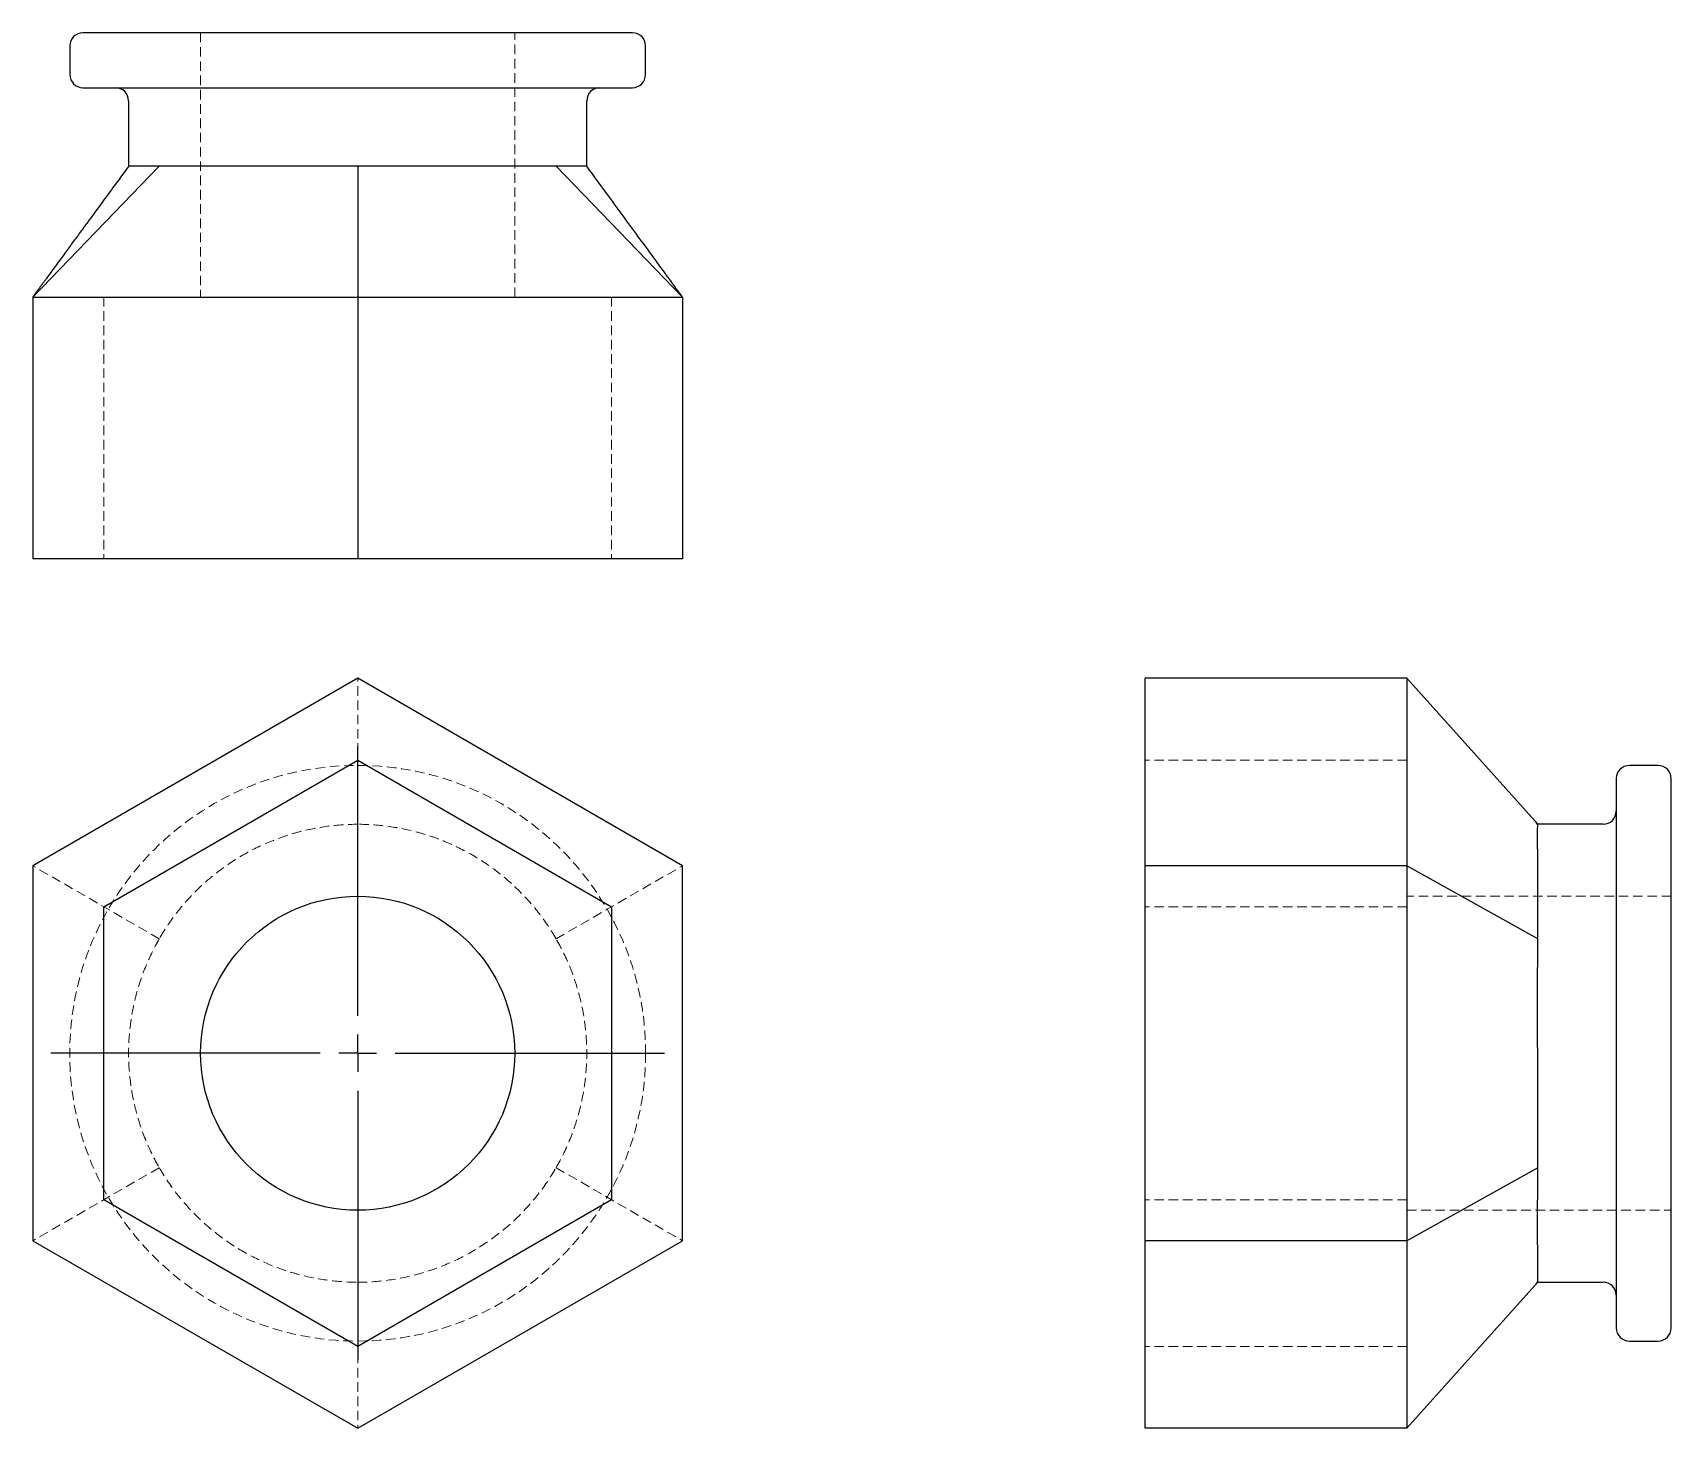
# Model space of a CAD drawing. Header units: millimetres. Extents: x 40 to 258, y 7 to 193.
import ezdxf

# ---------------------------------------------------------------- set-up
doc = ezdxf.new("R2010")
doc.units = ezdxf.units.MM
doc.linetypes.add('HIDDEN', pattern=[1.905, 1.27, -0.635])
doc.layers.add('10', color=7, linetype='Continuous')

# ---------------------------------------------------------------- blocks, each defined once
blk = doc.blocks.new('SW_CENTERMARKSYMBOL_0')
at = {"layer": '10', "color": 0}
for p, q in [((0, 5), (0, 40.88)), ((0, 0), (0, 2.5)), ((-5, 0), (-40.88, 0)), ((0, 0), (-2.5, 0)), ((0, 0), (0, -2.5)), ((0, 0), (2.5, 0)), ((5, 0), (40.88, 0)), ((0, -5), (0, -40.88))]:
    blk.add_line(p, q, dxfattribs=at)

msp = doc.modelspace()

# ---------------------------------------------------------------- linework, layer by layer
at = {"color": 7, "linetype": 'Continuous', "lineweight": 25}
for p, q in [((119.63, 193.06), (46.37, 193.06)), ((44.62, 191.32), (44.62, 187.48)), ((121.38, 187.48), (121.38, 191.32)), ((46.37, 185.74), (119.63, 185.74)), ((52.47, 183.99), (52.47, 175.27)), ((113.53, 175.27), (113.53, 183.99)), ((56.56, 175.27), (39.7, 157.83)), ((83, 175.27), (83, 157.83)), ((109.44, 175.27), (126.3, 157.83)), ((39.7, 157.83), (83, 157.83)), ((39.7, 157.83), (39.7, 122.94)), ((83, 157.83), (126.3, 157.83)), ((83, 157.83), (83, 122.94)), ((126.3, 157.83), (126.3, 122.94)), ((83, 122.94), (39.7, 122.94)), ((126.3, 122.94), (83, 122.94)), ((83, 107), (39.7, 82)), ((126.3, 82), (83, 107)), ((187.94, 82), (187.94, 107)), ((222.83, 107), (187.94, 107)), ((222.83, 107), (222.83, 82)), ((240.27, 87.53), (222.83, 107)), ((49.16, 76.54), (83, 96.08)), ((83, 96.08), (116.84, 76.54)), ((256.32, 95.38), (252.48, 95.38)), ((250.74, 93.63), (250.74, 57)), ((258.06, 57), (258.06, 93.63)), ((240.28, 87.47), (240.06, 87.76)), ((240.28, 87.48), (240.06, 87.76)), ((248.99, 87.53), (240.27, 87.53)), ((39.7, 82), (39.7, 32)), ((126.3, 32), (126.3, 82)), ((222.83, 82), (187.94, 82)), ((187.94, 32), (187.94, 82)), ((222.83, 82), (222.83, 32)), ((240.27, 72.26), (222.83, 82)), ((49.16, 37.46), (49.16, 76.54)), ((116.84, 76.54), (116.84, 37.46)), ((250.74, 57), (250.74, 20.37)), ((258.06, 20.37), (258.06, 57)), ((240.27, 41.74), (222.83, 32)), ((83, 17.92), (49.16, 37.46)), ((116.84, 37.46), (83, 17.92)), ((39.7, 32), (83, 7)), ((83, 7), (126.3, 32)), ((187.94, 7), (187.94, 32)), ((222.83, 32), (187.94, 32)), ((222.83, 32), (222.83, 7)), ((240.27, 26.47), (222.83, 7)), ((240.06, 26.24), (240.28, 26.52)), ((240.27, 26.47), (248.99, 26.47)), ((252.48, 18.62), (256.32, 18.62)), ((222.83, 7), (187.94, 7))]:
    msp.add_line(p, q, dxfattribs=at)
at = {"color": 7, "linetype": 'HIDDEN', "lineweight": 18}
for p, q in [((62.07, 193.06), (62.07, 157.83)), ((103.93, 157.83), (103.93, 193.06)), ((49.16, 157.83), (49.16, 122.94)), ((116.84, 157.83), (116.84, 122.94)), ((83, 87.53), (83, 107)), ((222.83, 96.08), (187.94, 96.08)), ((56.56, 72.26), (39.7, 82)), ((109.44, 72.26), (126.3, 82)), ((222.83, 76.54), (187.94, 76.54)), ((258.06, 77.93), (222.83, 77.93)), ((56.56, 41.74), (39.7, 32)), ((109.44, 41.74), (126.3, 32)), ((222.83, 37.46), (187.94, 37.46)), ((222.83, 36.07), (258.06, 36.07)), ((83, 26.47), (83, 7)), ((240.06, 26.24), (240.28, 26.53)), ((222.83, 17.92), (187.94, 17.92))]:
    msp.add_line(p, q, dxfattribs=at)
msp.add_circle((83, 57), 38.38, dxfattribs=at)
at = {"color": 7, "linetype": 'Continuous', "lineweight": 25}
msp.add_circle((83, 57), 20.93, dxfattribs=at)
for centre, start, end in [((46.37, 191.32), 90, 180), ((119.63, 191.32), 0, 90), ((46.37, 187.48), 180, 270), ((50.73, 183.99), 0, 90), ((115.27, 183.99), 90, 180), ((119.63, 187.48), 270, 0), ((252.48, 93.63), 90, 180), ((256.32, 93.63), 0, 90), ((248.99, 89.27), 270, 0), ((248.99, 24.73), 0, 90), ((252.48, 20.37), 180, 270), ((256.32, 20.37), 270, 0)]:
    msp.add_arc(centre, 1.74, start, end, dxfattribs=at)
for points, knots in [([(52.48, 175.28), (51.93, 174.52), (50.8, 172.98), (49.1, 170.67), (47.63, 168.65), (46.4, 166.97), (45.39, 165.6), (44.34, 164.17), (43.44, 162.94), (42.7, 161.93), (42.11, 161.12), (41.6, 160.42), (41.24, 159.93), (40.98, 159.57), (40.74, 159.25), (40.49, 158.9), (40.23, 158.56), (40, 158.23), (39.82, 157.98), (39.73, 157.87), (39.7, 157.83)], [0, 0, 0, 0, 0.105225, 0.214439, 0.322355, 0.385622, 0.449292, 0.514487, 0.583908, 0.624797, 0.663701, 0.699798, 0.71823, 0.73857, 0.762443, 0.790658, 0.840593, 0.897946, 0.96014, 1, 1, 1, 1]), ([(56.56, 175.27), (56.16, 175.27), (55.35, 175.27), (54.36, 175.27), (53.56, 175.27), (52.97, 175.27), (52.61, 175.27), (52.46, 175.27), (52.49, 175.27), (52.49, 175.27)], [0, 0, 0, 0, 0.158847, 0.318798, 0.482227, 0.646857, 0.805705, 0.965656, 1, 1, 1, 1]), ([(83, 175.27), (81.65, 175.27), (80.32, 175.27), (77.69, 175.27), (76.39, 175.27), (74.46, 175.27), (73.82, 175.27), (72.55, 175.27), (71.92, 175.27), (70.07, 175.27), (68.88, 175.27), (66.58, 175.27), (65.47, 175.26), (63.88, 175.26), (63.36, 175.26), (62.35, 175.26), (61.87, 175.26), (60.46, 175.26), (59.59, 175.26), (57.98, 175.27), (57.24, 175.27), (56.56, 175.27)], [0, 0, 0, 0, 0.125, 0.125, 0.25, 0.25, 0.3125, 0.3125, 0.375, 0.375, 0.5, 0.5, 0.625, 0.625, 0.6875, 0.6875, 0.75, 0.75, 0.875, 0.875, 1, 1, 1, 1]), ([(109.44, 175.27), (108.76, 175.27), (108.02, 175.27), (106.41, 175.27), (105.53, 175.27), (104.12, 175.27), (103.63, 175.27), (102.62, 175.27), (102.1, 175.27), (100.51, 175.27), (99.4, 175.27), (97.11, 175.27), (95.91, 175.26), (94.05, 175.26), (93.42, 175.26), (92.16, 175.26), (91.52, 175.26), (89.6, 175.26), (88.3, 175.26), (85.67, 175.27), (84.35, 175.27), (83, 175.27)], [0, 0, 0, 0, 0.125, 0.125, 0.25, 0.25, 0.3125, 0.3125, 0.375, 0.375, 0.5, 0.5, 0.625, 0.625, 0.6875, 0.6875, 0.75, 0.75, 0.875, 0.875, 1, 1, 1, 1]), ([(113.53, 175.27), (113.53, 175.26), (113.44, 175.26), (113.09, 175.26), (112.84, 175.26), (112.32, 175.26), (112.13, 175.26), (111.7, 175.26), (111.47, 175.26), (110.7, 175.27), (110.11, 175.27), (109.44, 175.27)], [0, 0, 0, 0, 0.25, 0.25, 0.5, 0.5, 0.625, 0.625, 0.75, 0.75, 1, 1, 1, 1]), ([(126.3, 157.83), (126.26, 157.88), (126.16, 158.01), (125.96, 158.3), (125.6, 158.78), (125.14, 159.41), (124.59, 160.16), (123.8, 161.24), (122.16, 163.48), (119.66, 166.89), (116.58, 171.1), (114.54, 173.89), (113.53, 175.27)], [0, 0, 0, 0, 0.016909, 0.038639, 0.059496, 0.101487, 0.14464, 0.187033, 0.285437, 0.525006, 0.765978, 1, 1, 1, 1]), ([(240.27, 72.26), (240.27, 72.98), (240.27, 74.43), (240.27, 76.46), (240.27, 78.39), (240.27, 80.16), (240.27, 81.75), (240.27, 83.17), (240.26, 84.41), (240.26, 85.49), (240.26, 86.37), (240.26, 87.02), (240.27, 87.39), (240.27, 87.44), (240.27, 87.46)], [0, 0, 0, 0, 0.082774, 0.166123, 0.251285, 0.337072, 0.419847, 0.503196, 0.588358, 0.674146, 0.765165, 0.856951, 0.951179, 1, 1, 1, 1]), ([(240.27, 41.74), (240.27, 42.9), (240.27, 44.09), (240.27, 46.54), (240.27, 47.79), (240.27, 49.71), (240.27, 50.36), (240.27, 51.68), (240.27, 52.34), (240.27, 54.32), (240.27, 55.66), (240.26, 58.34), (240.26, 59.67), (240.26, 62.29), (240.26, 63.59), (240.26, 65.52), (240.26, 66.15), (240.26, 67.42), (240.26, 68.05), (240.27, 69.9), (240.27, 71.1), (240.27, 72.26)], [0, 0, 0, 0, 0.125, 0.125, 0.25, 0.25, 0.3125, 0.3125, 0.375, 0.375, 0.5, 0.5, 0.625, 0.625, 0.75, 0.75, 0.8125, 0.8125, 0.875, 0.875, 1, 1, 1, 1]), ([(240.27, 26.53), (240.27, 26.54), (240.27, 26.58), (240.27, 26.87), (240.27, 27.4), (240.27, 28.15), (240.27, 29.1), (240.27, 30.24), (240.26, 31.59), (240.26, 33.16), (240.26, 34.97), (240.26, 37.02), (240.27, 39.27), (240.27, 40.91), (240.27, 41.74)], [0, 0, 0, 0, 0.037148, 0.120442, 0.205548, 0.291279, 0.373999, 0.457294, 0.5424, 0.628132, 0.719091, 0.810817, 0.904983, 1, 1, 1, 1])]:
    msp.add_open_spline(points, degree=3, knots=knots, dxfattribs=at)
at = {"color": 7, "linetype": 'HIDDEN', "lineweight": 18}
for points, knots in [([(83, 87.53), (81.65, 87.53), (80.32, 87.44), (77.69, 87.09), (76.39, 86.83), (74.46, 86.32), (73.82, 86.12), (72.55, 85.69), (71.92, 85.45), (70.07, 84.69), (68.88, 84.1), (66.58, 82.77), (65.47, 82.03), (63.88, 80.8), (63.36, 80.38), (62.35, 79.5), (61.87, 79.04), (60.46, 77.63), (59.59, 76.64), (57.98, 74.54), (57.24, 73.43), (56.56, 72.26)], [0, 0, 0, 0, 0.125, 0.125, 0.25, 0.25, 0.3125, 0.3125, 0.375, 0.375, 0.5, 0.5, 0.625, 0.625, 0.6875, 0.6875, 0.75, 0.75, 0.875, 0.875, 1, 1, 1, 1]), ([(109.44, 72.26), (108.76, 73.43), (108.02, 74.54), (106.41, 76.64), (105.53, 77.64), (104.12, 79.06), (103.63, 79.51), (102.62, 80.4), (102.1, 80.82), (100.51, 82.04), (99.4, 82.78), (97.11, 84.11), (95.91, 84.69), (94.05, 85.46), (93.42, 85.7), (92.16, 86.13), (91.52, 86.32), (89.6, 86.84), (88.3, 87.09), (85.67, 87.44), (84.35, 87.53), (83, 87.53)], [0, 0, 0, 0, 0.125, 0.125, 0.25, 0.25, 0.3125, 0.3125, 0.375, 0.375, 0.5, 0.5, 0.625, 0.625, 0.6875, 0.6875, 0.75, 0.75, 0.875, 0.875, 1, 1, 1, 1]), ([(56.56, 72.26), (55.89, 71.1), (55.3, 69.9), (54.29, 67.45), (53.86, 66.19), (53.34, 64.26), (53.19, 63.61), (52.93, 62.29), (52.82, 61.63), (52.56, 59.64), (52.47, 58.32), (52.47, 55.66), (52.56, 54.34), (52.82, 52.34), (52.93, 51.68), (53.19, 50.37), (53.35, 49.72), (53.86, 47.8), (54.29, 46.54), (55.3, 44.1), (55.89, 42.9), (56.56, 41.74)], [0, 0, 0, 0, 0.125, 0.125, 0.25, 0.25, 0.3125, 0.3125, 0.375, 0.375, 0.5, 0.5, 0.625, 0.625, 0.6875, 0.6875, 0.75, 0.75, 0.875, 0.875, 1, 1, 1, 1]), ([(109.44, 41.74), (110.11, 42.9), (110.7, 44.09), (111.71, 46.54), (112.14, 47.79), (112.65, 49.71), (112.8, 50.36), (113.07, 51.68), (113.18, 52.34), (113.44, 54.32), (113.53, 55.66), (113.53, 58.34), (113.44, 59.67), (113.09, 62.29), (112.84, 63.59), (112.32, 65.52), (112.13, 66.15), (111.7, 67.42), (111.47, 68.05), (110.7, 69.9), (110.11, 71.1), (109.44, 72.26)], [0, 0, 0, 0, 0.125, 0.125, 0.25, 0.25, 0.3125, 0.3125, 0.375, 0.375, 0.5, 0.5, 0.625, 0.625, 0.75, 0.75, 0.8125, 0.8125, 0.875, 0.875, 1, 1, 1, 1]), ([(56.56, 41.74), (57.24, 40.57), (57.98, 39.46), (59.59, 37.36), (60.47, 36.36), (61.88, 34.94), (62.37, 34.49), (63.38, 33.6), (63.9, 33.18), (65.49, 31.96), (66.6, 31.22), (68.89, 29.89), (70.09, 29.31), (71.95, 28.54), (72.58, 28.3), (73.84, 27.87), (74.48, 27.68), (76.4, 27.16), (77.7, 26.91), (80.33, 26.56), (81.65, 26.47), (83, 26.47)], [0, 0, 0, 0, 0.125, 0.125, 0.25, 0.25, 0.3125, 0.3125, 0.375, 0.375, 0.5, 0.5, 0.625, 0.625, 0.6875, 0.6875, 0.75, 0.75, 0.875, 0.875, 1, 1, 1, 1]), ([(83, 26.47), (84.35, 26.47), (85.68, 26.56), (88.31, 26.91), (89.61, 27.17), (91.54, 27.68), (92.18, 27.88), (93.45, 28.31), (94.08, 28.55), (95.93, 29.31), (97.12, 29.9), (99.42, 31.23), (100.53, 31.97), (102.12, 33.2), (102.64, 33.62), (103.65, 34.5), (104.13, 34.96), (105.54, 36.37), (106.41, 37.36), (108.02, 39.46), (108.76, 40.57), (109.44, 41.74)], [0, 0, 0, 0, 0.125, 0.125, 0.25, 0.25, 0.3125, 0.3125, 0.375, 0.375, 0.5, 0.5, 0.625, 0.625, 0.6875, 0.6875, 0.75, 0.75, 0.875, 0.875, 1, 1, 1, 1])]:
    msp.add_open_spline(points, degree=3, knots=knots, dxfattribs=at)

# ---------------------------------------------------------------- block references
at = {"layer": '10'}
msp.add_blockref('SW_CENTERMARKSYMBOL_0', (83, 57), dxfattribs=at)

doc.saveas('drawing.dxf')
